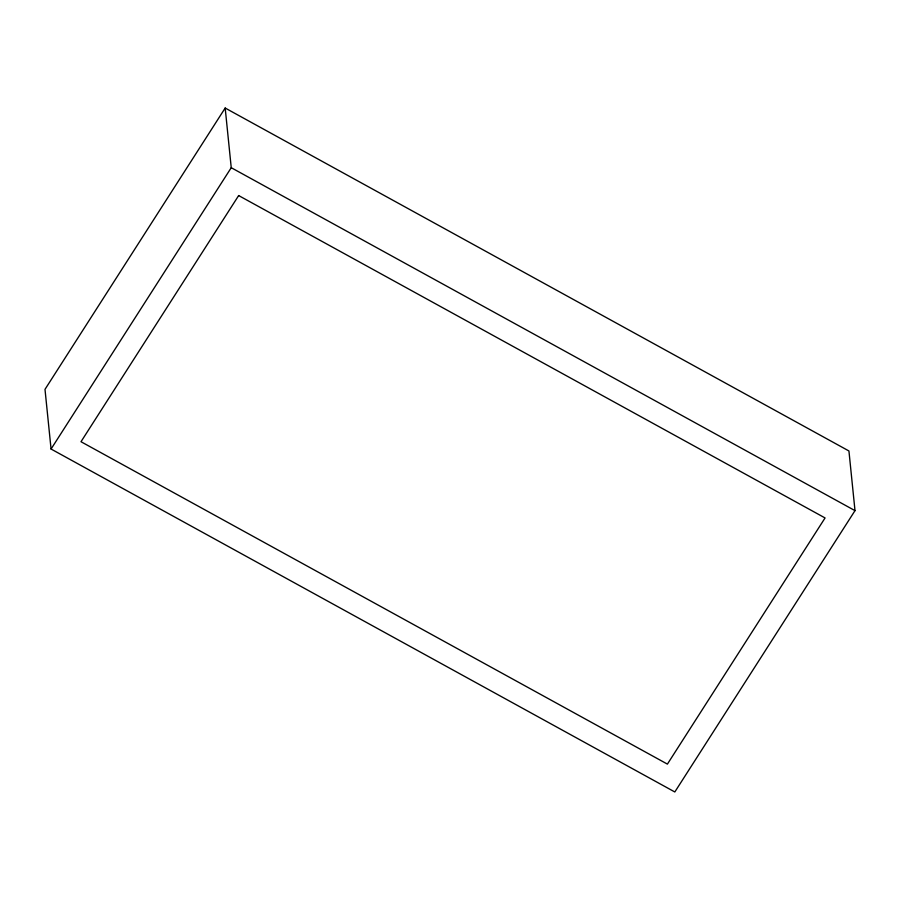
<?xml version="1.0" encoding="UTF-8"?>
<svg xmlns="http://www.w3.org/2000/svg" width="900" height="900" viewBox="0 0 900 900"><rect width="100%" height="100%" fill="white"/><g stroke="black" fill="none" stroke-linecap="round" stroke-linejoin="round"><path stroke-width="1.35" d="M225.18 108.034L45 389.363L51.064 449.032L674.82 791.966L855 510.637L848.936 450.968L225.18 108.034L231.244 167.704L51.064 449.032M231.244 167.704L855 510.637M238.657 195.559L81 441.72L667.406 764.111L825.064 517.95L238.657 195.559"/></g></svg>
